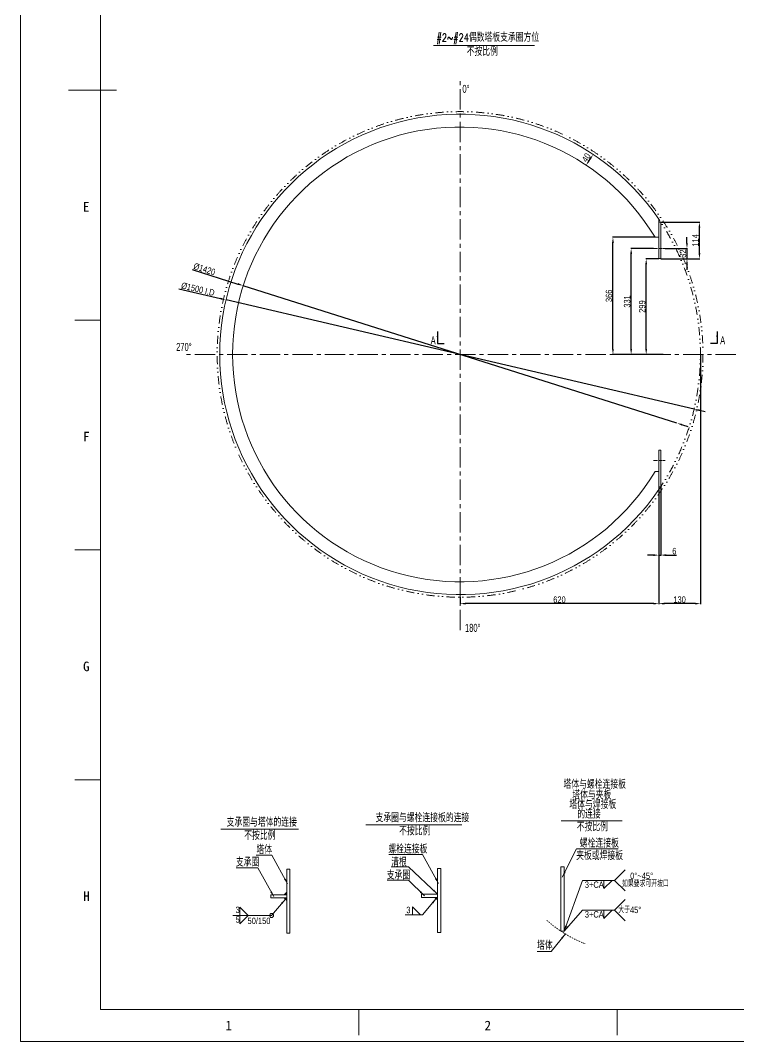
# Model space of a CAD drawing. Header units: millimetres. Extents: x 8160 to 405605, y -30951 to 80400.
# Drawn here: x 110649 to 119613, y 8712 to 21465 of the extents above; entities that cross this region are included whole.
import ezdxf

# ---------------------------------------------------------------- set-up
doc = ezdxf.new("R2010")
doc.units = ezdxf.units.MM
doc.linetypes.add('CENTER', pattern=[50.8, 31.75, -6.35, 6.35, -6.35])
doc.linetypes.add('DIVIDE', pattern=[31.75, 12.7, -6.35, 0, -6.35, 0, -6.35])
doc.layers.get('0').update_dxf_attribs({"lineweight": 13})
doc.layers.get('Defpoints').update_dxf_attribs({"lineweight": 13})
for name, color, linetype, lineweight in [('bh', 7, 'Continuous', 13), ('CENTER', 1, 'CENTER', 13), ('DIM', 7, 'Continuous', 13), ('DIVIDE', 3, 'DIVIDE', 13), ('PROFILE', 4, 'Continuous', 15), ('SEE', 2, 'Continuous', 13)]:
    doc.layers.add(name, color=color, linetype=linetype, lineweight=lineweight)
doc.styles.add('HZ', font='txt.shx', dxfattribs={"width": 0.75, "bigfont": 'tcc_hzdx.shx'})
doc.styles.add('HZDX', font='tcc_simp.shx', dxfattribs={"width": 0.8, "height": 80, "bigfont": 'hzdx.shx'})
doc.styles.add('图签', font='SimSun.ttf', dxfattribs={"height": 3})
doc.dimstyles.new('uni', dxfattribs={"dimtxt": 90, "dimasz": 70, "dimexe": 5, "dimexo": 0.625, "dimgap": 10, "dimtad": 1, "dimdec": 0, "dimdsep": 46, "dimtxsty": 'HZDX', "dimcen": 2.5, "dimadec": 0, "dimazin": 0, "dimtfac": 1, "dimtdec": 0, "dimtmove": 0, "dimatfit": 3, "dimfxl": 0, "dimarcsym": 0})

# ---------------------------------------------------------------- blocks, each defined once
blk = doc.blocks.new('*D712')
at = {"layer": 'Defpoints', "color": 0}
for p in [(118045, 18757), (118570, 18757), (118674, 17293)]:
    blk.add_point(p, dxfattribs=at)
at = {"layer": 'DIM', "color": 0, "lineweight": -2}
for p, q in [((118570, 18757), (118040, 18757)), ((118045, 17363), (118045, 18687)), ((118673, 17293), (118040, 17293))]:
    blk.add_line(p, q, dxfattribs=at)
at = {"layer": 'DIM', "color": 0}
for points in [[(118033, 18687), (118056, 18687), (118045, 18757)], [(118033, 17363), (118056, 17363), (118045, 17293)]]:
    blk.add_solid(points, dxfattribs=at)
at = {"layer": 'DIM', "color": 0, "insert": (117995, 18025), "char_height": 80, "attachment_point": 5, "rotation": 90, "style": 'HZDX'}
blk.add_mtext('366', dxfattribs=at)
blk = doc.blocks.new('*D713')
at = {"layer": 'Defpoints', "color": 0}
for p in [(119137, 17293), (118617, 15605), (118617, 14181)]:
    blk.add_point(p, dxfattribs=at)
at = {"layer": 'DIM', "color": 0, "lineweight": -2}
for p, q in [((119137, 17293), (119137, 14176)), ((118617, 15605), (118617, 14176)), ((119067, 14181), (118687, 14181))]:
    blk.add_line(p, q, dxfattribs=at)
at = {"layer": 'DIM', "color": 0}
for points in [[(118687, 14193), (118687, 14170), (118617, 14181)], [(119067, 14193), (119067, 14170), (119137, 14181)]]:
    blk.add_solid(points, dxfattribs=at)
at = {"layer": 'DIM', "color": 0, "insert": (118877, 14231), "char_height": 80, "attachment_point": 5, "style": 'HZDX'}
blk.add_mtext('130', dxfattribs=at)
blk = doc.blocks.new('*D714')
at = {"layer": 'Defpoints', "color": 0}
for p in [(118617, 15605), (118641, 15641), (118641, 14787)]:
    blk.add_point(p, dxfattribs=at)
at = {"layer": 'DIM', "color": 0, "lineweight": -2}
for p, q in [((118617, 15605), (118617, 14782)), ((118641, 15641), (118641, 14782)), ((118547, 14787), (118477, 14787)), ((118617, 14787), (118641, 14787)), ((118711, 14787), (118840, 14787))]:
    blk.add_line(p, q, dxfattribs=at)
at = {"layer": 'DIM', "color": 0}
for points in [[(118547, 14799), (118547, 14775), (118617, 14787)], [(118711, 14799), (118711, 14775), (118641, 14787)]]:
    blk.add_solid(points, dxfattribs=at)
at = {"layer": 'DIM', "color": 0, "insert": (118811, 14837), "char_height": 80, "attachment_point": 5, "style": 'HZDX'}
blk.add_mtext('6', dxfattribs=at)
blk = doc.blocks.new('*D715')
at = {"layer": 'Defpoints', "color": 0}
for p in [(118617, 15605), (116137, 14261), (116137, 14181)]:
    blk.add_point(p, dxfattribs=at)
at = {"layer": 'DIM', "color": 0, "lineweight": -2}
for p, q in [((118617, 15605), (118617, 14176)), ((116137, 14261), (116137, 14176)), ((118547, 14181), (116207, 14181))]:
    blk.add_line(p, q, dxfattribs=at)
at = {"layer": 'DIM', "color": 0}
for points in [[(116207, 14193), (116207, 14170), (116137, 14181)], [(118547, 14193), (118547, 14170), (118617, 14181)]]:
    blk.add_solid(points, dxfattribs=at)
at = {"layer": 'DIM', "color": 0, "insert": (117377, 14231), "char_height": 80, "attachment_point": 5, "style": 'HZDX'}
blk.add_mtext('620', dxfattribs=at)
blk = doc.blocks.new('*D716')
at = {"layer": 'Defpoints', "color": 0}
for p in [(113215, 17975), (119058, 16612)]:
    blk.add_point(p, dxfattribs=at)
at = {"layer": 'DIM', "color": 0, "lineweight": -2}
for p, q in [((112626, 18112), (113147, 17991)), ((119058, 16612), (113215, 17975)), ((119127, 16596), (119195, 16580))]:
    blk.add_line(p, q, dxfattribs=at)
at = {"layer": 'DIM', "color": 0}
for points in [[(113150, 18002), (113144, 17980), (113215, 17975)], [(119129, 16607), (119124, 16585), (119058, 16612)]]:
    blk.add_solid(points, dxfattribs=at)
at = {"layer": 'DIM', "color": 0, "insert": (112864, 18108), "char_height": 80, "attachment_point": 5, "rotation": 346.8692, "style": 'HZDX'}
blk.add_mtext('%%C1500 I.D', dxfattribs=at)
blk = doc.blocks.new('*D717')
at = {"layer": 'Defpoints', "color": 0}
for p in [(118641, 18946), (119124, 18946), (118641, 18489)]:
    blk.add_point(p, dxfattribs=at)
at = {"layer": 'DIM', "color": 0, "lineweight": -2}
for p, q in [((118641, 18946), (119129, 18946)), ((119124, 18559), (119124, 18876)), ((118641, 18489), (119129, 18489))]:
    blk.add_line(p, q, dxfattribs=at)
at = {"layer": 'DIM', "color": 0}
for points in [[(119113, 18876), (119136, 18876), (119124, 18946)], [(119113, 18559), (119136, 18559), (119124, 18489)]]:
    blk.add_solid(points, dxfattribs=at)
at = {"layer": 'DIM', "color": 0, "insert": (119074, 18718), "char_height": 80, "attachment_point": 5, "rotation": 90, "style": 'HZDX'}
blk.add_mtext('114', dxfattribs=at)
blk = doc.blocks.new('*D718')
at = {"layer": 'Defpoints', "color": 0}
for p in [(118695, 18617), (118641, 18489), (118969, 18489)]:
    blk.add_point(p, dxfattribs=at)
at = {"layer": 'DIM', "color": 0, "lineweight": -2}
for p, q in [((118969, 18687), (118969, 18757)), ((118695, 18617), (118974, 18617)), ((118969, 18617), (118969, 18489)), ((118641, 18489), (118974, 18489)), ((118969, 18419), (118969, 18349))]:
    blk.add_line(p, q, dxfattribs=at)
at = {"layer": 'DIM', "color": 0}
for points in [[(118957, 18687), (118980, 18687), (118969, 18617)], [(118957, 18419), (118980, 18419), (118969, 18489)]]:
    blk.add_solid(points, dxfattribs=at)
at = {"layer": 'DIM', "color": 0, "insert": (118919, 18553), "char_height": 80, "attachment_point": 5, "rotation": 90, "style": 'HZDX'}
blk.add_mtext('32', dxfattribs=at)
blk = doc.blocks.new('*D709')
at = {"layer": 'Defpoints', "color": 0}
for p in [(117798, 19791), (117798, 19791), (117710, 19658)]:
    blk.add_point(p, dxfattribs=at)
at = {"layer": 'DIM', "color": 0, "lineweight": -2}
for p, q in [((117798, 19792), (117794, 19794)), ((117709, 19658), (117706, 19661)), ((117749, 19716), (117760, 19733))]:
    blk.add_line(p, q, dxfattribs=at)
at = {"layer": 'DIM', "color": 0}
for points in [[(117750, 19740), (117769, 19727), (117798, 19791)], [(117739, 19723), (117758, 19710), (117710, 19658)]]:
    blk.add_solid(points, dxfattribs=at)
at = {"layer": 'DIM', "color": 0, "insert": (117712, 19752), "char_height": 80, "attachment_point": 5, "rotation": 56.3691, "style": 'HZDX'}
blk.add_mtext('40', dxfattribs=at)
blk = doc.blocks.new('*D710')
at = {"layer": 'Defpoints', "color": 0}
for p in [(118460, 18489), (118617, 18489), (118673, 17293)]:
    blk.add_point(p, dxfattribs=at)
at = {"layer": 'DIM', "color": 0, "lineweight": -2}
for p, q in [((118616, 18489), (118455, 18489)), ((118460, 17363), (118460, 18419)), ((118672, 17293), (118455, 17293))]:
    blk.add_line(p, q, dxfattribs=at)
at = {"layer": 'DIM', "color": 0}
for points in [[(118448, 18419), (118471, 18419), (118460, 18489)], [(118448, 17363), (118471, 17363), (118460, 17293)]]:
    blk.add_solid(points, dxfattribs=at)
at = {"layer": 'DIM', "color": 0, "insert": (118410, 17891), "char_height": 80, "attachment_point": 5, "rotation": 90, "style": 'HZDX'}
blk.add_mtext('299', dxfattribs=at)
blk = doc.blocks.new('*D711')
at = {"layer": 'Defpoints', "color": 0}
for p in [(118272, 18617), (118550, 18617), (118673, 17293)]:
    blk.add_point(p, dxfattribs=at)
at = {"layer": 'DIM', "color": 0, "lineweight": -2}
for p, q in [((118549, 18617), (118267, 18617)), ((118272, 17363), (118272, 18547)), ((118672, 17293), (118267, 17293))]:
    blk.add_line(p, q, dxfattribs=at)
at = {"layer": 'DIM', "color": 0}
for points in [[(118260, 18547), (118284, 18547), (118272, 18617)], [(118260, 17363), (118284, 17363), (118272, 17293)]]:
    blk.add_solid(points, dxfattribs=at)
at = {"layer": 'DIM', "color": 0, "insert": (118222, 17955), "char_height": 80, "attachment_point": 5, "rotation": 90, "style": 'HZDX'}
blk.add_mtext('331', dxfattribs=at)
blk = doc.blocks.new('*D720')
at = {"layer": 'Defpoints', "color": 0}
for p in [(113430, 18152), (118844, 16435)]:
    blk.add_point(p, dxfattribs=at)
at = {"layer": 'DIM', "color": 0, "lineweight": -2}
for p, q in [((112791, 18354), (113363, 18173)), ((118844, 16435), (113430, 18152)), ((118911, 16414), (118978, 16393))]:
    blk.add_line(p, q, dxfattribs=at)
at = {"layer": 'DIM', "color": 0}
for points in [[(113366, 18184), (113359, 18162), (113430, 18152)], [(118914, 16425), (118907, 16403), (118844, 16435)]]:
    blk.add_solid(points, dxfattribs=at)
at = {"layer": 'DIM', "color": 0, "insert": (112945, 18358), "char_height": 80, "attachment_point": 5, "rotation": 342.4119, "style": 'HZDX'}
blk.add_mtext('%%C1420', dxfattribs=at)
blk = doc.blocks.new('bconn-3')
at = {"layer": 'DIM'}
for p, q in [((94205, 5789), (94965, 5789)), ((94868, 5044), (95001, 5177)), ((94738, 4942), (94841, 5044)), ((94738, 4942), (94738, 5044)), ((94868, 5044), (95001, 4912)), ((94868, 4673), (95001, 4806)), ((94738, 4570), (94841, 4673)), ((94738, 4570), (94738, 4673)), ((94868, 4673), (95001, 4541))]:
    blk.add_line(p, q, dxfattribs=at)
at = {"layer": 'DIVIDE'}
blk.add_arc((95130, 5812), 1681, 228.9031, 248.446, dxfattribs=at)
at = {"layer": 'PROFILE'}
for p, q in [((94201, 4412), (94201, 5212)), ((94241, 5212), (94201, 5212)), ((94241, 4412), (94241, 5212)), ((94241, 4412), (94201, 4412))]:
    blk.add_line(p, q, dxfattribs=at)
at = {"layer": 'DIM'}
for s, height, style, width, p in [('塔体与螺栓连接板', 100, 'HZ', 0.75, (94233, 6190)), ('塔体与夹板', 100, 'HZ', 0.75, (94342, 6057)), ('塔体与焊接板', 100, 'HZ', 0.75, (94306, 5939)), ('的连接', 100, 'HZ', 0.75, (94405, 5818)), ('不按比例', 100, 'HZ', 0.75, (94398, 5659)), ('螺栓连接板', 100, 'HZ', 0.75, (94437, 5455)), ('夹板或焊接板', 100, 'HZ', 0.75, (94391, 5300)), ('0%%D~45%%D', 80, 'HZDX', 0.7, (95065, 5061)), ('3+CA.', 80, 'HZDX', 0.7, (94499, 4951)), ('如果要求可开坡口', 80, 'HZDX', 0.7, (94964, 4962)), ('大于45%%D', 80, 'HZDX', 0.7, (94917, 4636)), ('3+CA.', 80, 'HZDX', 0.7, (94499, 4580)), ('塔体', 100, 'HZ', 0.75, (93903, 4179))]:
    blk.add_text(s, height=height, dxfattribs=dict(at, style=style, width=width)).set_placement(p)
at = {"layer": 'bh'}
for points in [[(94218, 5083), (94396, 5438), (94915, 5438)], [(94257, 4376), (94078, 4158), (93906, 4158)]]:
    blk.add_leader(points, dimstyle='uni', override={"dimgap": 10, "dimtad": 0}, dxfattribs=at)
at = {"layer": 'DIM'}
for points in [[(94241, 4412), (94469, 5044), (94868, 5044)], [(94241, 4412), (94469, 4673), (94868, 4673)]]:
    blk.add_leader(points, dimstyle='uni', override={"dimgap": 10, "dimtad": 0}, dxfattribs=at)
blk = doc.blocks.new('bconn-1')
at = {"layer": 'bh'}
for points in [[(95782, 8561), (95750, 8529), (95782, 8529)], [(95782, 8457), (95750, 8489), (95782, 8489)]]:
    blk.add_hatch(color=256, dxfattribs=at).paths.add_polyline_path(points)
for p, q in [((95750, 8529), (95782, 8561)), ((95750, 8489), (95782, 8457))]:
    blk.add_line(p, q, dxfattribs=at)
at = {"layer": 'DIM'}
for p, q in [((94961, 9346), (95930, 9346)), ((95198, 8372), (95301, 8269)), ((95198, 8372), (95198, 8269)), ((95198, 8167), (95301, 8269)), ((95198, 8167), (95198, 8269))]:
    blk.add_line(p, q, dxfattribs=at)
blk.add_circle((95593, 8269), 25, dxfattribs=at)
at = {"layer": 'PROFILE'}
for p, q in [((95782, 8049), (95782, 8849)), ((95822, 8849), (95782, 8849)), ((95822, 8049), (95822, 8849)), ((95582, 8489), (95582, 8529)), ((95782, 8529), (95582, 8529)), ((95782, 8489), (95582, 8489)), ((95822, 8049), (95782, 8049))]:
    blk.add_line(p, q, dxfattribs=at)
at = {"layer": 'DIM'}
for s, height, style, width, p in [('支承圈与塔体的连接', 100, 'HZ', 0.75, (95032, 9380)), ('不按比例', 100, 'HZ', 0.75, (95252, 9215)), ('塔体', 100, 'HZ', 0.75, (95405, 9038)), ('支承圈', 100, 'HZ', 0.75, (95148, 8881)), ('3', 80, 'HZDX', 0.7, (95144, 8300)), ('5', 80, 'HZDX', 0.7, (95144, 8179)), ('50/150', 80, 'HZDX', 0.7, (95293, 8162))]:
    blk.add_text(s, height=height, dxfattribs=dict(at, style=style, width=width)).set_placement(p)
at = {"layer": 'bh'}
for points in [[(95794, 8663), (95595, 9022), (95399, 9022)], [(95620, 8506), (95422, 8865), (95152, 8865)]]:
    blk.add_leader(points, dimstyle='uni', override={"dimgap": 10, "dimtad": 0}, dxfattribs=at)
at = {"layer": 'DIM'}
blk.add_leader([(95766, 8473), (95593, 8269), (95110, 8269)], dimstyle='uni', override={"dimgap": 10, "dimtad": 0}, dxfattribs=at)
blk = doc.blocks.new('bconn-2')
at = {"layer": 'bh'}
blk.add_hatch(color=256, dxfattribs=at).paths.add_polyline_path([(97291, 8457), (97259, 8489), (97291, 8489)])
blk.add_line((97259, 8489), (97291, 8457), dxfattribs=at)
at = {"layer": 'DIM'}
for p, q in [((96396, 9395), (97596, 9395)), ((96977, 8372), (97080, 8269)), ((96977, 8372), (96977, 8269))]:
    blk.add_line(p, q, dxfattribs=at)
at = {"layer": 'PROFILE'}
for p, q in [((97291, 8049), (97291, 8849)), ((97331, 8849), (97291, 8849)), ((97331, 8049), (97331, 8849)), ((97091, 8489), (97091, 8529)), ((97291, 8529), (97091, 8529)), ((97291, 8489), (97091, 8489)), ((97331, 8049), (97291, 8049))]:
    blk.add_line(p, q, dxfattribs=at)
at = {"layer": 'DIM'}
for s, height, style, width, p in [('支承圈与螺栓连接板的连接', 100, 'HZ', 0.75, (96517, 9429)), ('不按比例', 100, 'HZ', 0.75, (96811, 9264)), ('螺栓连接板', 100, 'HZ', 0.75, (96677, 9038)), ('清根', 100, 'HZ', 0.75, (96712, 8874)), ('支承圈', 100, 'HZ', 0.75, (96657, 8713)), ('3', 80, 'HZDX', 0.7, (96901, 8291))]:
    blk.add_text(s, height=height, dxfattribs=dict(at, style=style, width=width)).set_placement(p)
at = {"layer": 'bh'}
for points in [[(97302, 8663), (97103, 9022), (96683, 9022)], [(97291, 8529), (96930, 8871), (96711, 8871)], [(97129, 8506), (96930, 8702), (96661, 8702)]]:
    blk.add_leader(points, dimstyle='uni', override={"dimgap": 10, "dimtad": 0}, dxfattribs=at)
at = {"layer": 'DIM'}
blk.add_leader([(97275, 8473), (97102, 8269), (96886, 8269)], dimstyle='uni', override={"dimgap": 10, "dimtad": 0}, dxfattribs=at)

msp = doc.modelspace()

# ---------------------------------------------------------------- linework, layer by layer
at = {"color": 7}
for p, q in [((110648.6, 32472), (110648.6, 8712)), ((111648.6, 32072), (111648.6, 9112)), ((111248.6, 20594.1), (111848.6, 20594.1)), ((111248.6, 20592), (111848.6, 20592)), ((111648.6, 17722), (111328.6, 17722)), ((111648.6, 14852), (111328.6, 14852)), ((111648.6, 11982), (111328.6, 11982)), ((111648.6, 9112), (143888.6, 9112)), ((114872.6, 9112), (114872.6, 8792)), ((118096.6, 9112), (118096.6, 8792)), ((110648.6, 8712), (144288.6, 8712))]:
    msp.add_line(p, q, dxfattribs=at)
at = {"layer": 'CENTER', "color": 7, "ltscale": 8}
for p, q in [((116136.8, 13850.1), (116136.8, 20736.8)), ((119580.2, 17293.5), (112693.5, 17293.5))]:
    msp.add_line(p, q, dxfattribs=at)
at = {"layer": 'CENTER', "color": 7}
for p, q in [((118694.7, 18617.5), (118549.9, 18617.5)), ((118694.7, 15969.5), (118549.9, 15969.5))]:
    msp.add_line(p, q, dxfattribs=at)
at = {"layer": 'DIM', "color": 7}
msp.add_line((115804.2, 21151.7), (117065.9, 21151.7), dxfattribs=at)
at = {"layer": 'DIVIDE', "color": 7, "ltscale": 8}
msp.add_circle((116136.8, 17293.5), 3032, dxfattribs=at)
msp.add_arc((116136.8, 17293.5), 3000, 325.75783, 34.24217, dxfattribs=at)
at = {"layer": 'PROFILE', "color": 7}
for p, q in [((118616.8, 18981.6), (118616.8, 18489.5)), ((118640.8, 18945.8), (118616.8, 18945.8)), ((118640.8, 18945.8), (118640.8, 18489.5)), ((118616.8, 18757.5), (118570.4, 18757.5)), ((118640.8, 18489.5), (118616.8, 18489.5)), ((118640.8, 16097.5), (118616.8, 16097.5)), ((118616.8, 15605.4), (118616.8, 16097.5)), ((118640.8, 15641.2), (118640.8, 16097.5)), ((118616.8, 15829.5), (118570.4, 15829.5)), ((118640.8, 15641.2), (118616.8, 15641.2))]:
    msp.add_line(p, q, dxfattribs=at)
for radius, start, end in [(3000, 34.24217, 325.75783), (2840, 31.03041, 328.96959)]:
    msp.add_arc((116136.8, 17293.5), radius, start, end, dxfattribs=at)

# ---------------------------------------------------------------- block references
at = {"layer": 'DIM', "color": 7}
for name, p in [('bconn-3', (23194.7, 5680.7)), ('bconn-1', (18190.3, 2017.5)), ('bconn-2', (18564.5, 2024.4))]:
    msp.add_blockref(name, p, dxfattribs=at)

# ---------------------------------------------------------------- texts
at = {"color": 7, "style": '图签'}
for s, p in [('E', (111429.4, 19077.1)), ('F', (111430.7, 16207.1)), ('G', (111430, 13337.1)), ('H', (111432, 10467.1)), ('1', (113207, 8852.9)), ('2', (116441.7, 8852.9))]:
    msp.add_text(s, height=120, dxfattribs=at).set_placement(p)
at = {"layer": 'DIM', "color": 7, "style": 'HZ', "width": 0.75}
for s, p in [('#2~#24偶数塔板支承圈方位', (115841.7, 21199.7)), ('不按比例', (116218.7, 21023.4))]:
    msp.add_text(s, height=100, dxfattribs=at).set_placement(p)
at = {"layer": 'SEE', "color": 7, "style": 'HZDX', "width": 0.7}
for s, p in [('0%%D', (116165.7, 20559.6)), ('A', (115769.4, 17419.9)), ('A', (119383.3, 17419.9)), ('270%%D', (112592.7, 17337.1)), ('180%%D', (116198.3, 13828.9))]:
    msp.add_text(s, height=100, dxfattribs=at).set_placement(p)

# ---------------------------------------------------------------- dimensions: what is measured, and where the dimension line sits
at = {"layer": 'DIM', "color": 7}
dim = msp.add_aligned_dim(p1=(117709.7, 19658.1), p2=(117798.4, 19791.4), distance=0, text='40', dimstyle='uni', dxfattribs=at)
dim.commit()
dim.dimension.update_dxf_attribs({"geometry": '*D709', "text_midpoint": (117712.4, 19752.4)})
for base, p1, p2, angle, text, picture, middle in [((119124.2, 18945.8), (118640.8, 18489.5), (118640.8, 18945.8), 90, '114', '*D717', (119074.2, 18717.6)), ((118044.6, 18757.5), (118673.6, 17293.5), (118570.4, 18757.5), 90, '366', '*D712', (117994.6, 18025.5)), ((118968.5, 18489.5), (118694.7, 18617.5), (118640.8, 18489.5), 90, '32', '*D718', (118918.5, 18553.5)), ((118272, 18617.5), (118673, 17293.5), (118549.9, 18617.5), 90, '331', '*D711', (118222, 17955.5)), ((118459.8, 18489.5), (118673, 17293.5), (118616.8, 18489.5), 90, '299', '*D710', (118409.8, 17891.5)), ((116136.8, 14181.3), (118616.8, 15605.4), (116136.8, 14261.5), 180, '620', '*D715', (117376.8, 14231.3)), ((118640.8, 14787.1), (118616.8, 15605.4), (118640.8, 15641.2), 180, '6', '*D714', (118810.6, 14837.1))]:
    dim = msp.add_linear_dim(base=base, p1=p1, p2=p2, angle=angle, text=text, dimstyle='uni', dxfattribs=at)
    dim.commit()
    dim.dimension.update_dxf_attribs({"geometry": picture, "text_midpoint": middle})
dim = msp.add_diameter_dim_2p(p1=(118844.1, 16435.3), p2=(113429.6, 18151.7), text='%%C1420', dimstyle='uni', dxfattribs=at)
dim.commit()
dim.dimension.update_dxf_attribs({"geometry": '*D720', "text_midpoint": (112929.4, 18310.2), "dimtype": 163})
dim = msp.add_diameter_dim_2p(p1=(119058.4, 16612), p2=(113215.3, 17975), text='%%C1500 I.D', dimstyle='uni', dxfattribs=at)
dim.commit()
dim.dimension.update_dxf_attribs({"geometry": '*D716', "text_midpoint": (112863.9, 18108.3)})
dim = msp.add_linear_dim(base=(118616.8, 14181.3), p1=(119136.8, 17293.5), p2=(118616.8, 15605.4), angle=180, text='130', dimstyle='uni', dxfattribs=at)
dim.commit()
dim.dimension.update_dxf_attribs({"geometry": '*D713', "text_midpoint": (118876.8, 14181.3), "dimtype": 160})

# ---------------------------------------------------------------- leaders
at = {"layer": 'SEE', "color": 7}
for points in [[(115855.8, 17580.2), (115855.8, 17429.4), (115939, 17429.4)], [(119345.6, 17580.2), (119345.6, 17429.4), (119262.4, 17429.4)]]:
    msp.add_leader(points, dimstyle='uni', override={"dimgap": 10, "dimtad": 0}, dxfattribs=at)

doc.saveas('drawing.dxf')
